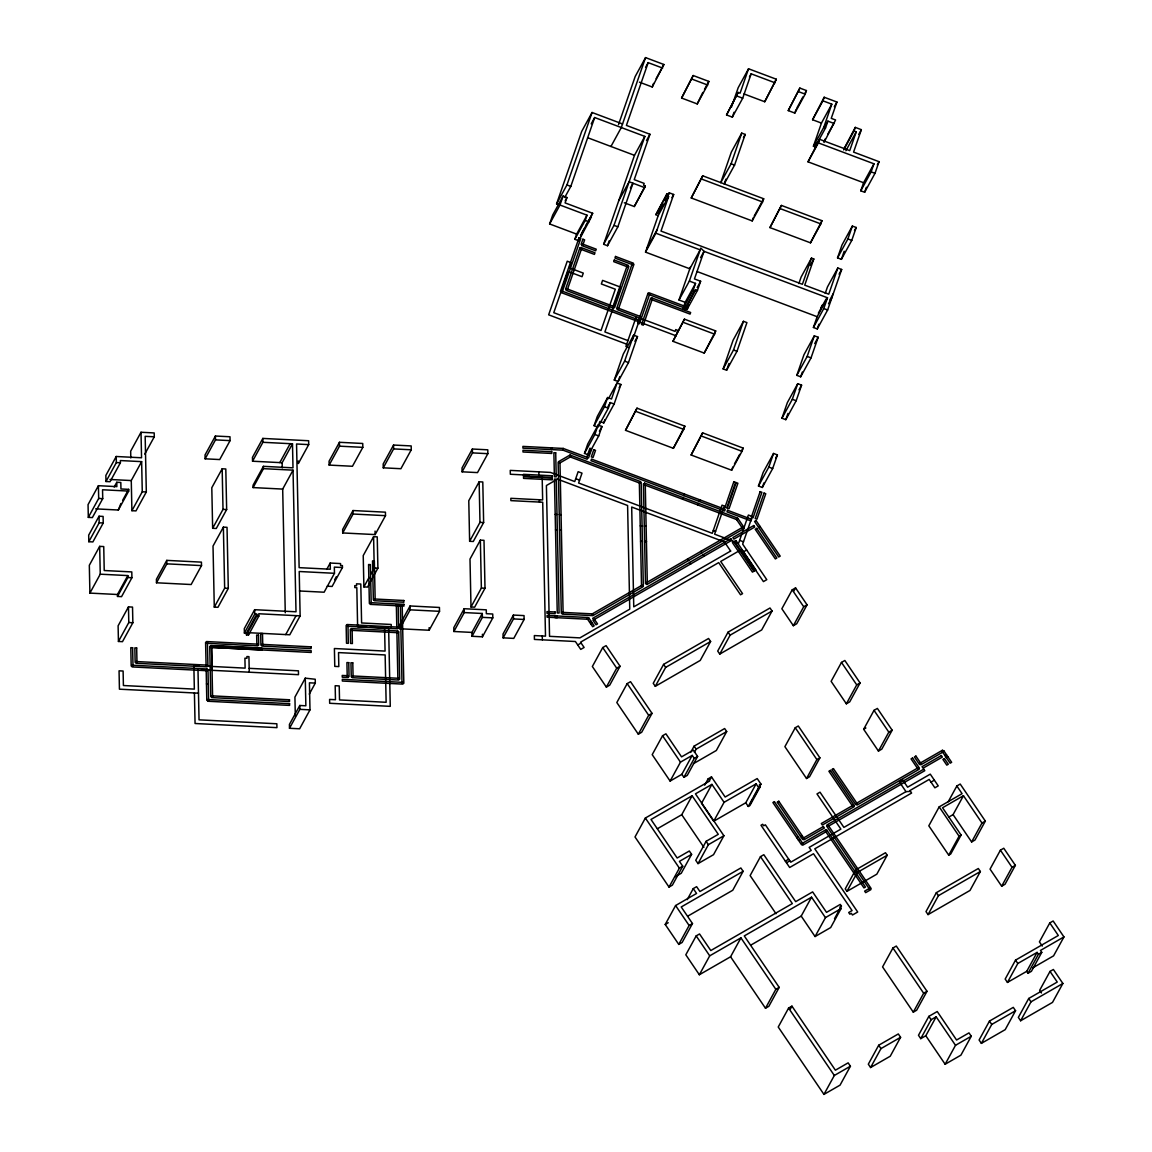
<?xml version="1.0" encoding="UTF-8"?>
<svg xmlns="http://www.w3.org/2000/svg" width="1152" height="1152" viewBox="0 0 1152 1152"><rect width="100%" height="100%" fill="white"/><g stroke="black" fill="none" stroke-linecap="round" stroke-linejoin="round"><path stroke-width="1.5" d="M549.619 223.949L559.987 205.027L587.002 215.194L576.634 234.115L549.619 223.949L552.73 214.992L563.098 196.056L566.957 197.51L565.085 202.896L592.675 213.278L580.493 235.57M559.166 204.84L556.589 203.875L581.702 131.414L592.07 112.493L622.555 123.955M559.987 205.027L563.098 196.056M556.589 203.875L566.942 184.939L592.07 112.493M564.768 197.438L570.802 186.394L594.677 117.533L644.846 136.397L614.002 225.36L603.648 244.282L607.507 245.736L617.861 226.814L632.981 183.226L630.389 187.963M578.693 240.768L574.834 239.314L576.634 234.115M574.834 239.314L585.202 220.392L587.002 215.194M618.509 124.632L635.184 76.522L645.552 57.6L663.883 64.498L652.277 87.005L639.418 82.166M581.069 235.786L581.904 233.395M645.552 57.6L621.302 127.541L610.949 146.477M579.557 239.198L591.437 216.864M662.63 68.083L648.173 62.64L626.414 125.41L649.944 134.266L634.219 179.64L644.155 183.384L643.536 185.17L645.264 185.832L644.645 187.618L634.291 206.539L624.283 202.781M652.277 87.005L653.515 83.419M603.648 244.282L634.478 155.333L644.846 136.397M607.507 245.736L609.25 240.71M634.291 206.539L645.264 185.832M681.595 98.05L693.202 75.528L708.84 81.418L707.587 85.003L697.234 103.925L681.595 98.05L693.202 75.528M655.891 214.675L666.259 195.754L668.578 196.618L658.21 215.554L655.891 214.675L666.878 193.954L668.621 194.616L669.24 192.816L673.675 194.486L660.989 231.077L802.411 284.285L811.483 258.106L813.802 258.97L804.73 285.163L828.749 294.192L837.821 268.013L841.68 269.467L827.64 309.989L817.272 328.925L813.413 327.47L817.142 316.714L827.51 297.778L704.03 251.323L700.79 248.069L689.357 281.074L678.989 299.995L685.166 302.328L695.52 283.392L689.357 281.074M645.523 252.13L655.891 233.208L700.171 249.869L689.803 268.79L645.523 252.13L658.21 215.554M697.234 103.925L702.792 92.448M666.259 195.754L666.878 193.954M655.891 233.208L668.578 196.618M584.482 453.398L587.75 443.981L598.118 425.059L601.978 426.499L598.709 435.917L588.341 454.853L584.482 453.398L594.85 434.462L598.118 425.059M614.131 404.021L610.272 402.566L608.314 408.211L597.946 427.133L594.086 425.678L597.298 416.448L607.651 397.526L611.51 398.981L617.04 383.011L620.899 384.466L614.131 404.021L603.763 422.942L599.904 421.488L598.435 425.722M586.814 457.214L589.925 448.243L591.667 448.906L588.557 457.862L563.4 448.502L562.853 450.115L587.102 459.245L587.664 457.632M594.086 425.678L604.454 406.757L607.651 397.526M614.275 380.059L623.29 354.053L633.643 335.131L637.502 336.586L628.488 362.592L618.134 381.514L614.275 380.059L624.629 361.138L633.643 335.131M636.221 316.757L625.896 346.522L628.474 347.486M603.763 422.942L604.901 419.688M618.134 381.514L619.819 376.632M632.592 339.797L638.827 321.782M639.072 321.883L639.634 320.27L561.6 290.909L561.038 292.522L676.08 335.808M640.325 318.298L640.886 316.685L617.818 308.002L617.256 309.614L675.086 331.373L675.72 329.587L677.635 330.307L677.088 331.92M691.243 197.971L702.72 175.81L763.69 198.763L762.566 201.989L752.198 220.91L691.243 197.971L702.72 175.81M775.08 82.814L751.162 73.814L742.709 98.208L732.341 117.13L726.552 114.955L738.158 92.448L740.088 93.168L748.541 68.774L776.333 79.229L764.726 101.75L743.99 93.946M731.419 107.222L738.187 87.71L748.541 68.774M726.552 114.955L738.158 92.448M732.341 117.13L734.04 112.262M625.522 430.315L637.013 408.168L684.85 426.168L683.741 429.394L673.373 448.315L625.522 430.315L637.013 408.168M678.989 299.995L690.422 267.005M741.73 133.114L731.362 152.05L720.734 182.707L731.102 163.786L741.73 133.114L745.2 134.424L734.573 165.096L724.205 184.018L725.89 179.179M685.166 302.328L682.675 309.499L693.043 290.578L695.52 283.392M672.955 341.323L684.432 319.162L715.694 330.926L714.571 334.152L704.203 353.074L672.955 341.323L684.432 319.162M700.574 257.63L704.03 251.323L694.454 278.942L700.632 281.261L697.45 290.405L695.52 289.685L684.605 310.219L685.166 308.606L687.096 309.341L688.68 304.762M764.726 101.75L776.333 79.229M704.203 353.074L715.694 330.926M788.256 110.606L799.862 88.085L806.429 90.562L805.176 94.147L794.822 113.069L788.256 110.606L799.862 88.085M673.373 448.315L684.85 426.168M752.198 220.91L753.322 217.685M794.822 113.069L796.061 109.483M691.128 454.997L702.605 432.85L743.126 448.085L742.003 451.325L731.65 470.246L691.128 454.997L702.605 432.85M769.954 227.592L781.43 205.43L821.952 220.68L820.829 223.906L810.475 242.827L769.954 227.592L781.43 205.43M723.139 368.928L733.09 340.229L743.458 321.307L746.928 322.603L736.978 351.302L726.624 370.224L723.139 368.928L733.507 349.992L743.458 321.307M812.578 119.75L822.931 100.829L831.802 104.17L821.448 123.091L812.578 119.75L824.17 97.243L836.914 102.024L831.254 118.354L835.589 119.981L823.982 142.502M726.624 370.224L728.957 363.47M682.618 499.234L683.179 497.621M683.87 495.648L590.962 460.685L591.509 459.072L725.227 509.386L724.666 510.998L683.87 495.648L684.432 494.035M822.931 100.829L824.17 97.243M808.013 161.827L818.381 142.906L873.95 163.814L863.582 182.736L808.013 161.827L819.619 139.32L849.715 150.638L856.253 131.803L854.035 130.982L843.667 149.904M834.35 123.566L827.885 121.133L825.523 127.958L815.155 146.88L813.427 146.232L821.448 123.091M815.155 146.88L816.581 142.79M818.381 142.906L819.619 139.32M813.427 146.232L823.781 127.296L831.802 104.17M698.04 505.051L698.602 503.438M699.293 501.451L699.854 499.838M824.4 141.307L825.235 138.902M731.65 470.246L732.758 467.021M810.475 242.827L821.952 220.68M844.085 148.709L855.274 127.382L861.35 129.672L853.574 152.093L879.048 161.683L875.002 173.333L864.648 192.254L860.789 190.8L863.582 182.736M798.854 283.579L801.13 277.027L811.483 258.106M854.035 130.982L855.274 127.382M758.462 486.014L763.186 472.378L773.539 453.456L777.398 454.91L772.675 468.533L762.322 487.469L758.462 486.014L768.816 467.078L773.539 453.456M781.949 418.219L787.363 402.61L797.731 383.688L801.59 385.142L796.176 400.738L785.808 419.674L781.949 418.219L792.317 399.298L797.731 383.688M796.81 375.35L803.966 354.73L814.32 335.808L818.179 337.262L811.037 357.883L800.669 376.805L796.81 375.35L807.178 356.429L814.32 335.808M825.235 293.371L827.467 286.934L837.821 268.013M837.533 257.875L842.011 244.973L852.365 226.051L856.224 227.491L851.76 240.408L841.392 259.33L837.533 257.875L847.901 238.954L852.365 226.051M813.413 327.47L823.781 308.549L827.51 297.778M860.789 190.8L871.142 171.878L873.95 163.814M762.322 487.469L763.891 482.918M785.808 419.674L787.982 413.424M800.669 376.805L802.325 372.053M817.272 328.925L818.899 324.216M841.392 259.33L844.186 251.266M864.648 192.254L866.376 187.258M116.77 482.285L116.856 486.634L98.41 485.698L88.056 504.619L88.315 517.378L92.376 517.579L102.73 498.658L102.542 489.773L128.693 491.083L128.65 489.355L120.946 488.966L120.816 482.486L116.77 482.285L114.178 487.008M141.019 432.259L141.552 457.776L116.222 456.494L105.869 475.416L105.984 481.507L110.045 481.709L120.398 462.773L120.355 460.555L141.638 461.635L142.272 491.774L131.904 510.696L135.965 510.912L146.318 491.976L145.166 436.334L154.282 436.795L154.195 432.936L141.019 432.259L130.666 451.195L130.81 457.992M105.984 481.507L116.352 462.571L116.222 456.494M88.315 517.378L98.683 498.442L98.41 485.698M99.043 516.226L88.69 535.147L88.819 541.714L92.88 541.93L103.234 522.994L103.104 516.427L99.043 516.226L99.187 522.792L88.819 541.714M144.778 454.147L154.282 436.795M131.904 510.696L131.27 480.557L141.638 461.635M120.888 503.539L118.325 510.019L95.674 508.867M122.602 500.386L128.65 489.355M118.325 510.019L128.693 491.083M117.461 594.504L117.504 596.434L121.55 596.65L131.918 577.714L131.789 571.925L104.227 570.528L103.738 546.566L99.677 546.365L89.323 565.286L89.899 593.107L117.461 594.504L127.814 575.582L100.253 574.186L89.899 593.107M117.504 596.434L127.858 577.512L127.814 575.582M215.41 436.032L205.042 454.954L205.128 458.813L219.715 459.562L230.069 440.626L229.997 436.766L215.41 436.032L215.482 439.891L205.128 458.813M128.477 606.874L118.109 625.81L118.44 641.462L122.486 641.664L132.854 622.742L132.523 607.09L128.477 606.874L128.794 622.526L118.44 641.462M166.781 560.376L156.413 579.298L156.485 582.782L191.146 584.525L201.514 565.603L201.427 562.133L166.781 560.376L166.853 563.846L156.485 582.782M222.163 468.792L211.795 487.728L212.645 528.293L216.288 528.48L226.656 509.558L225.806 468.979L222.163 468.792L223.013 509.371L212.645 528.293M298.296 460.958L298.354 463.536L308.707 444.614L308.635 440.741L262.829 438.422L252.461 457.358L252.547 461.218L282.139 462.715L292.493 443.794L262.901 442.296L252.547 461.218M223.373 527.141L213.019 546.077L214.286 607.118L217.944 607.306L228.298 588.384L227.03 527.328L223.373 527.141L224.654 588.197L214.286 607.118M292.493 443.794L292.997 467.842L263.405 466.344L253.051 485.266L253.094 487.584L282.686 489.082L293.04 470.16L263.462 468.662L253.094 487.584M279.806 462.6L290.16 443.664M339.437 442.296L329.069 461.232L329.155 465.091L352.454 466.272L362.822 447.35L362.736 443.477L339.437 442.296L339.509 446.17L329.155 465.091M293.04 470.16L296.006 611.784L254.664 609.696L244.296 628.618L244.397 633.067L246.413 633.168L256.781 614.232L254.75 614.131L244.397 633.067M326.765 569.347L330.206 563.04L340.546 563.573L340.589 565.502L342.418 565.589L342.446 567.518L334.339 567.115L334.469 573.293L299.218 571.507L300.139 615.859L258.797 613.757L258.84 616.075L248.486 635.011L246.456 634.91L256.81 615.974L256.781 614.232M353.002 510.538L342.648 529.459L342.72 532.944L375.149 534.586L385.502 515.664L385.43 512.179L353.002 510.538L353.074 514.022L342.72 532.944M285.725 634.579L296.078 615.643M393.552 445.046L383.184 463.968L383.27 467.827L400.896 468.72L411.264 449.798L411.178 445.925L393.552 445.046L393.624 448.906L383.27 467.827M300.139 615.859L289.771 634.781L250.214 632.779M334.469 573.293L324.115 592.214L299.434 590.976M334.642 579.787L336.37 576.634M342.446 567.518L332.093 586.454L327.226 586.195M591.221 123.84L594.677 117.533M373.594 536.674L363.226 555.595L363.888 586.901L367.531 587.088L377.899 568.152L377.237 536.861L373.594 536.674L374.242 567.979L370.786 574.286M565.229 200.664L566.957 197.51M309.269 694.152L315.302 683.107L315.23 679.248L305.28 678.168L294.926 697.09L295.315 716.083M645.581 67.363L648.173 62.64M363.888 586.901L369.072 577.44M305.28 678.168L305.856 705.787L299.779 705.485L289.426 724.406L289.498 728.28L299.635 728.784L309.989 709.862L309.427 682.819L315.302 683.107M289.498 728.28L299.866 709.344L299.779 705.485M656.107 78.696L663.883 64.498M582.221 232.416L584.05 229.046M585.677 226.109L587.405 222.955M589.133 219.802L592.675 213.278M472.378 449.021L462.024 467.957L462.096 471.816L477.504 472.594L487.858 453.672L487.786 449.813L472.378 449.021L472.464 452.894L462.096 471.816M646.488 140.573L649.944 134.266M618.754 200.707L629.122 181.771L644.645 187.618M410.069 605.966L399.701 624.902L399.787 628.762L429.163 630.245L439.531 611.323L439.445 607.464L410.069 605.966L410.141 609.84L399.787 628.762M479.146 481.795L468.778 500.717L469.627 541.296L473.27 541.483L483.638 522.547L482.789 481.982L479.146 481.795L479.981 522.374L469.627 541.296M704.52 89.294L708.84 81.418M667.512 195.97L669.24 192.816M658.253 213.538L663.437 204.077M665.165 200.923L666.893 197.77M480.355 540.144L470.002 559.066L470.995 606.989L474.638 607.176L485.006 588.24L483.998 540.331L480.355 540.144L481.363 588.053L470.995 606.989M671.947 197.64L673.675 194.486M646.776 248.544L657.13 229.622M749.434 76.968L751.162 73.814M471.931 632.419L472.018 636.278L482.443 636.811L492.811 617.875L492.725 614.016L486.346 613.685L486.259 609.826L464.17 608.717L453.816 627.638L453.888 631.498L471.931 632.419L482.285 613.483L464.256 612.576L453.888 631.498M743.472 137.578L745.2 134.424M472.018 636.278L482.371 617.357L482.285 613.483M634.91 341.309L637.502 336.586M608.414 398.779L617.04 383.011M607.68 407.29L610.272 402.566M619.171 387.619L620.899 384.466M599.386 431.237L601.978 426.499M513.403 615.067L503.035 633.989L503.122 637.848L513.763 638.395L524.117 619.459L524.045 615.6L513.403 615.067L513.475 618.926L503.122 637.848M686.03 307.037L695.52 289.685M697.176 287.568L700.632 281.261M796.925 107.914L802.973 96.869M804.701 93.715L806.429 90.562M687.096 309.341L697.45 290.405M754.186 216.101L763.69 198.763M834.322 106.762L836.914 102.024M825.293 125.87L827.885 121.133M827.827 134.179L832.997 124.718M845.885 150.739L856.253 131.803M858.758 134.41L861.35 129.672M810.346 265.277L813.802 258.97M602.726 647.568L592.358 666.504L606.355 687.11L609.71 685.181L620.064 666.259L606.082 645.638L602.726 647.568L616.709 668.189L606.355 687.11M877.32 164.837L879.048 161.683M854.51 230.645L856.224 227.491M734.486 463.867L739.67 454.392M741.398 451.238L743.126 448.085M820.829 307.901L822.557 304.747M839.088 274.19L841.68 269.467M818.381 313.128L826.157 298.93M829.872 299.894L833.328 293.587M828.533 303.754L831.989 297.446M627.178 683.611L616.824 702.533L638.323 734.213L641.678 732.283L652.032 713.362L630.533 681.682L627.178 683.611L648.677 715.291L638.323 734.213M814.723 343.57L818.179 337.262M798.998 389.866L801.59 385.142M775.67 458.064L777.398 454.91M663.595 664.387L653.242 683.309L655.286 686.318L700.243 660.427L710.611 641.506L708.566 638.482L663.595 664.387L665.654 667.397L655.286 686.318M683.914 777.326L687.269 775.382L697.622 756.461L693.302 750.096L681.552 756.864L665.914 733.81L662.558 735.739L652.205 754.661L670.118 781.07L681.854 774.302L692.222 755.381L694.267 758.39L683.914 777.326L681.854 774.302M728.064 632.146L717.71 651.067L719.755 654.091L761.688 629.928L772.056 611.006L770.011 607.997L728.064 632.146L730.109 635.17L719.755 654.091M754.042 796.723L760.954 784.109L757.195 778.565L725.155 797.026L711.504 776.909L708.149 778.838L709.632 781.027L645.365 818.035L635.011 836.957L669.024 887.083L672.379 885.139L682.733 866.218L679.435 861.365L691.603 854.352L689.328 850.997L677.16 858.01L650.995 819.461L692.107 795.773L718.272 834.336L706.104 841.334L695.75 860.27L698.026 863.611L713.534 854.683L723.902 835.747L695.462 793.843L711.907 784.382L724.075 802.31L713.707 821.232L701.539 803.304L711.907 784.382M670.118 781.07L680.472 762.149L692.222 755.381M690.653 752.443L694.109 746.136L724.651 728.539L726.696 731.563L716.328 750.485L693.432 763.675M694.426 752.299L696.154 749.146L726.696 731.563M792.216 589.838L781.862 608.76L793.354 625.694L796.709 623.75L807.062 604.829L795.571 587.894L792.216 589.838L803.707 606.758L793.354 625.694M793.858 591.048L795.571 587.894M657.389 828.734L681.739 814.709L692.107 795.773M704.693 785.16L708.149 778.838M709.776 780.062L711.504 776.909M669.024 887.083L679.378 868.147L682.733 866.218M691.603 854.352L681.25 873.274L675.158 876.787M698.026 863.611L708.379 844.69L723.902 835.747M743.126 871.301L681.221 906.97L692.482 923.558L682.128 942.48L678.773 944.41L665.222 924.466L675.59 905.544L696.557 893.462L693.259 888.61L696.614 886.666L699.912 891.533L740.851 867.96L743.126 871.301L732.773 890.237L687.888 916.085M687.226 899.64L693.259 888.61M745.762 802.786L756.115 783.85L758.621 787.536L748.253 806.472L745.762 802.786L713.707 821.232M750.586 803.03L752.314 799.877M760.954 784.109L759.269 785.074L760.306 786.571L749.938 805.507L748.253 806.472M795.269 727.733L784.901 746.654L806.53 778.507L809.539 776.765L819.907 757.843L798.293 725.99L795.269 727.733L816.883 759.586L806.53 778.507M678.773 944.41L689.126 925.488L692.482 923.558M841.478 662.414L831.125 681.336L846.36 703.8L849.715 701.87L860.083 682.949L844.834 660.485L841.478 662.414L856.728 684.878L846.36 703.8M834.509 918.706L841.406 906.091L840.269 904.421L826.517 912.341L812.635 891.893L795.686 901.656L763.834 854.712L760.478 856.642L792.331 903.586L710.798 950.544L699.538 933.955L696.182 935.885L685.814 954.806L699.35 974.75L730.57 956.779L740.923 937.858L775.843 989.323L765.49 1008.245L730.57 956.779M760.478 856.642L750.125 875.578L776.002 913.709M699.35 974.75L709.718 955.829L740.923 937.858M863.654 729.274L874.022 710.352L877.378 708.422L892.166 730.21L881.798 749.131L878.443 751.075L863.654 729.274L865.886 727.992M878.443 751.075L888.811 732.139L892.166 730.21M801.202 916.099L811.555 897.178L825.437 917.626L815.069 936.547L801.202 916.099L750.744 945.158M811.555 897.178L744.278 935.928L779.198 987.379L768.845 1006.315L765.49 1008.245M855.605 869.933L845.251 888.854L846.95 891.374L876.816 874.181L887.184 855.245L885.47 852.739L855.605 869.933L857.318 872.453L846.95 891.374M841.406 906.091L839.894 906.955L841.032 908.64L830.678 927.562L815.069 936.547M788.587 1008.086L778.234 1027.022L823.954 1094.4L840.067 1085.126L850.421 1066.205L848.146 1062.85L835.402 1070.194L791.942 1006.157L788.587 1008.086L834.322 1075.478L823.954 1094.4M790.214 1009.31L791.942 1006.157M971.626 841.954L974.981 840.024L985.334 821.088L960.206 784.051L956.851 785.981L962.078 793.685L939.182 806.875L928.814 825.811L948.73 855.144L950.731 853.978L961.099 835.056L942.552 807.739L963.446 795.701L981.979 823.032L971.626 841.954L953.078 814.622L963.446 795.701M948.211 801.749L956.851 785.981M892.944 947.981L882.576 966.917L913.291 1012.162L916.646 1010.232L927.014 991.31L896.299 946.051L892.944 947.981L923.659 993.24L913.291 1012.162M948.73 855.144L959.083 836.222L961.099 835.056M936.374 892.656L926.006 911.592L928.051 914.602L969.998 890.453L980.366 871.517L978.322 868.507L936.374 892.656L938.419 895.68L928.051 914.602M878.688 1045.253L868.32 1064.189L870.595 1067.53L890.237 1056.226L900.59 1037.304L898.315 1033.949L878.688 1045.253L880.963 1048.608L870.595 1067.53M1000.411 850.176L990.058 869.112L1001.664 886.205L1005.019 884.275L1015.373 865.339L1003.766 848.246L1000.411 850.176L1012.018 867.283L1001.664 886.205M945.144 1064.246L960.912 1055.16L971.266 1036.238L968.99 1032.883L956.578 1040.026L937.238 1011.528L928.858 1016.366L918.49 1035.288L920.765 1038.643L925.805 1035.749L936.158 1016.813L955.498 1045.31L945.144 1064.246L925.805 1035.749M920.765 1038.643L931.133 1019.722L936.158 1016.813M1033.042 967.68L1053.59 955.843L1063.944 936.922L1053.144 920.995L1049.789 922.925L1058.314 935.496L1015.531 960.134L1005.178 979.07L1007.453 982.426L1026.749 971.309L1037.102 952.387L1038.413 954.302L1028.059 973.238L1026.749 971.309M1007.453 982.426L1017.806 963.49L1037.102 952.387M989.467 1021.09L979.099 1040.011L981.374 1043.366L1005.206 1029.643L1015.56 1010.722L1013.285 1007.366L989.467 1021.09L991.742 1024.445L981.374 1043.366M1049.789 922.925L1039.421 941.861L1042.272 946.051M1063.944 936.922L1040.458 950.443L1041.768 952.373L1031.414 971.309L1028.059 973.238M1050.019 971.41L1057.248 982.051L1028.722 998.482L1018.354 1017.403L1020.629 1020.758L1052.51 1002.398L1062.878 983.477L1053.374 969.48L1050.019 971.41L1039.651 990.331L1041.466 992.995M1020.629 1020.758L1030.997 1001.837L1062.878 983.477M589.651 622.282L591.163 621.403M758.563 527.314L760.061 526.45M590.904 624.125L592.402 623.246M758.664 527.486L760.176 526.622M577.742 644.962L581.098 643.032M743.299 551.938L746.654 550.008M616.709 668.189L620.064 666.259M665.654 667.397L710.611 641.506M730.109 635.17L772.056 611.006M803.707 606.758L807.062 604.829M648.677 715.291L652.032 713.362M694.267 758.39L697.622 756.461M856.728 684.878L860.083 682.949M724.075 802.31L756.115 783.85M758.621 787.536L760.306 786.571M816.883 759.586L819.907 757.843M777.514 802.469L779.026 801.605M796.795 837.763L798.307 836.885M800.611 836.496L802.123 835.632M798.394 840.11L799.891 839.232M945.014 755.654L946.526 754.776M946.267 757.498L947.779 756.619M665.222 924.466L668.232 922.738M785.347 861.12L788.702 859.176M905.976 791.64L843.898 827.395L820.008 792.187L816.984 793.93L840.874 829.123L809.165 847.397L811.224 850.406L790.747 862.2L765.374 824.818L763.704 825.782L762.682 824.27L760.997 825.235L789.667 867.485L813.499 853.762L852.062 910.584L848.707 912.514L849.845 914.198L851.342 913.32L852.48 915.005L857.693 912.01L814.795 848.808L911.606 793.051L909.893 790.546L929.189 779.429L934.877 787.81L938.232 785.88L930.269 774.144L907.618 787.19L902.506 779.645L899.15 781.574L905.976 791.64L910.469 791.381M786.485 862.79L789.84 860.861M931.018 782.107L934.373 780.178M948.6 817.2L953.078 814.622M857.318 872.453L887.184 855.245M981.979 823.032L985.334 821.088M825.437 917.626L841.032 908.64M775.843 989.323L779.198 987.379M938.419 895.68L980.366 871.517M1012.018 867.283L1015.373 865.339M923.659 993.24L927.014 991.31M1038.413 954.302L1041.768 952.373M834.322 1075.478L850.421 1066.205M880.963 1048.608L900.59 1037.304M955.498 1045.31L971.266 1036.238M991.742 1024.445L1015.56 1010.722M215.482 439.891L230.069 440.626M308.707 444.614L296.554 443.995L299.131 567.648L330.336 569.232L330.206 563.04M339.509 446.17L362.822 447.35M393.624 448.906L411.264 449.798M472.464 452.894L487.858 453.672M528.955 475.2L510.336 474.25L510.25 470.39L550.483 472.421L574.733 481.55L578.146 471.686L582.005 473.141L578.592 483.005L712.296 533.318L722.045 505.152L724.363 506.03L714.6 534.182L738.619 543.226L748.382 515.059L752.242 516.514L742.666 544.133L766.786 579.672L763.43 581.602L741.586 549.418L720.706 561.456L742.55 593.64L740.534 594.792L718.69 562.608L580.522 642.182L584.107 647.467L580.752 649.397L575.395 641.506L534.427 639.432L534.355 635.573L545.501 636.134L542.707 502.243L510.883 500.63L510.84 498.312L542.65 499.925L542.146 475.862L539.107 475.718M116.352 462.571L120.398 462.773M110.002 479.477L131.27 480.557M142.272 491.774L146.318 491.976M555.178 514.368L557.006 514.469M559.238 514.57L561.067 514.67M98.683 498.442L102.73 498.658M644.299 526.09L646.114 526.176L647.323 583.79L645.494 583.704L643.421 483.883L645.25 483.97L646.114 526.176M353.074 514.022L385.502 515.664M223.013 509.371L226.656 509.558M479.981 522.374L483.638 522.547M555.494 529.834L557.323 529.92L559.066 613.066L557.251 612.965L554.443 479.074L556.272 479.174L557.323 529.92M559.555 530.035L561.384 530.136M640.57 541.339L642.398 541.426L643.334 586.094L641.506 586.008L639.331 482.342L641.16 482.429L642.398 541.426M99.187 522.792L103.234 522.994M374.242 567.979L377.899 568.152M166.853 563.846L201.514 565.603M481.363 588.053L485.006 588.24M127.858 577.512L131.918 577.714M224.654 588.197L228.298 588.384M410.141 609.84L439.531 611.323M482.371 617.357L492.811 617.875M513.475 618.926L524.117 619.459M256.81 615.974L258.84 616.075M366.61 627.091L357.624 626.63L356.818 587.693L354.787 587.592L354.744 585.662L356.573 585.763L356.53 583.819L360.792 584.035L361.598 622.973L391.19 624.47L391.248 627.048M370.21 627.264L388.642 628.2L390.269 706.349L329.674 703.282L329.587 699.422L335.462 699.725L335.174 685.714L339.221 685.915L339.523 699.926L386.136 702.288L385.142 654.941L338.53 652.594L338.818 666.59L334.771 666.389L334.397 648.518L385.07 651.082L384.581 627.998M128.794 622.526L132.854 622.742M210.614 645.61L261.893 648.202L261.936 649.944L210.658 647.352L210.614 645.61L311.155 650.707L311.184 652.45L210.658 647.352M211.55 646.531L209.722 646.43L210.773 696.672L212.602 696.773L211.55 646.531L212.04 670.118L210.211 670.032M199.152 665.798L193.853 665.539L194.342 689.112L123.408 685.526L123.106 671.026L119.059 670.824L119.434 689.184L198.475 693.173M206.222 666.158L245.117 668.131L244.915 658.181L246.946 658.282L246.902 656.539L248.933 656.64L249.25 672.192M249.178 668.333L298.426 670.824L298.498 674.683L201.514 669.787M299.866 709.344L309.989 709.862M640.253 525.874L642.082 525.974M206.453 683.914L208.282 684.014L208.627 700.43L206.798 700.344L206.179 669.816L207.994 669.902L208.282 684.014M798.624 91.685L805.176 94.147M823.781 127.296L825.523 127.958M691.963 79.114L707.587 85.003M736.92 96.034L742.709 98.208M871.142 171.878L875.002 173.333M731.102 163.786L734.573 165.096M701.597 179.05L762.566 201.989M780.322 208.67L820.829 223.906M587.65 137.707L634.478 155.333M847.901 238.954L851.76 240.408M566.942 184.939L570.802 186.394M614.002 225.36L617.861 226.814M823.781 308.549L827.64 309.989M585.202 220.392L589.046 221.846M697.003 271.498L817.142 316.714M693.043 290.578L694.973 291.298M688.018 307.454L649.152 292.824L648.59 294.437L687.456 309.067M807.178 356.429L811.037 357.883M683.309 322.387L714.571 334.152M733.507 349.992L736.978 351.302M792.317 399.298L796.176 400.738M627.941 340.603L604.886 331.934L620.438 287.093L602.582 280.382L601.344 283.968L615.326 289.224L601.027 330.48L553.766 312.696L568.066 271.44L582.048 276.71L583.286 273.11L569.304 267.854L571.104 262.656L567.245 261.202L548.654 314.827L626.702 344.189M624.629 361.138L628.488 362.592M635.89 411.394L683.741 429.394M701.482 436.075L742.003 451.325M768.816 467.078L772.675 468.533M604.454 406.757L608.314 408.211M594.85 434.462L598.709 435.917M575.726 478.685L579.586 480.139M713.29 530.438L715.594 531.317M739.613 540.346L743.472 541.8M874.022 710.352L888.811 732.139M939.182 806.875L959.083 836.222M1015.531 960.134L1017.806 963.49M1028.722 998.482L1030.997 1001.837M700.949 551.29L701.971 552.802M703.224 554.645L704.246 556.157M687.528 559.022L688.55 560.534M689.803 562.378L690.826 563.89M928.858 1016.366L931.133 1019.722M694.109 746.136L696.154 749.146M662.558 735.739L680.472 762.149M706.104 841.334L708.379 844.69M681.739 814.709L703.886 847.325M645.365 818.035L679.378 868.147M675.59 905.544L689.126 925.488M696.182 935.885L709.718 955.829M557.194 615.946L557.237 617.688L547.099 617.184L547.056 615.456L588.038 617.515L588.082 619.258L555.005 617.602L554.976 615.859M538.834 471.845L538.906 475.704M539.41 499.752L539.467 502.07M542.261 635.976L542.333 639.835M482.4 634.234L482.443 636.811M464.17 608.717L464.256 612.576M429.12 627.667L429.163 630.245M375.062 531.101L375.149 534.586M282.139 462.715L282.24 467.87M282.686 489.082L285.264 612.778M262.829 438.422L262.901 442.296M263.405 466.344L263.462 468.662M254.664 609.696L254.75 614.131M248.429 632.693L248.486 635.011M246.413 633.168L246.456 634.91M197.986 669.6L199.037 719.842L276.854 723.773L276.941 727.646L195.062 723.499L194.414 692.971M99.677 546.365L100.253 574.186M582.883 239.213L581.098 244.411L582.84 245.059L584.626 239.861L582.883 239.213M579.038 237.758L560.448 291.384L562.19 292.046L580.781 238.421L579.038 237.758M579.845 247.997L565.56 289.238L567.288 289.901L581.587 248.645L579.845 247.997M566.698 288.763L566.15 290.376L613.411 308.174L613.973 306.562L566.698 288.763M580.997 247.522L580.435 249.134L594.418 254.39L594.979 252.778L580.997 247.522M582.25 243.922L581.688 245.549L595.67 250.805L596.232 249.192L582.25 243.922M614.275 260.035L613.714 261.648L627.696 266.933L628.258 265.32L614.275 260.035M615.528 256.45L614.966 258.062L632.808 264.787L633.37 263.174L615.528 256.45M627.12 265.795L612.821 307.037L614.563 307.685L628.848 266.443L627.12 265.795M632.218 263.65L616.666 308.477L618.408 309.139L633.946 264.298L632.218 263.65M570.427 455.198L569.866 456.811L639.965 483.192L640.526 481.579L570.427 455.198M593.784 449.712L591.307 456.869L593.035 457.531L595.526 450.36L593.784 449.712M648 293.299L637.69 323.078L639.418 323.726L649.742 293.962L648 293.299M650.606 298.354L641.549 324.533L643.277 325.181L652.349 299.002L650.606 298.354M651.758 297.878L651.197 299.491L690.091 314.107L690.638 312.494L651.758 297.878M644.616 483.12L644.054 484.733L736.834 519.638L737.395 518.026L644.616 483.12M733.838 481.709L725.011 507.182L726.754 507.83L735.581 482.371L733.838 481.709M736.157 482.573L727.33 508.046L729.058 508.694L737.899 483.235L736.157 482.573M727.531 510.264L726.97 511.877L751.003 520.92L751.565 519.307L727.531 510.264M760.162 491.616L751.349 517.104L753.077 517.752L761.904 492.278L760.162 491.616M764.035 493.085L755.194 518.544L756.936 519.192L765.763 493.733L764.035 493.085M569.635 455.256L558.547 461.65L559.57 463.147L570.658 456.768L569.635 455.256M557.496 479.131L546.408 485.525L549.547 636.336L579.917 637.877L629.755 609.163L627.595 505.498L557.496 479.131M737.87 518.386L736.358 519.264L742.55 528.379L744.062 527.515L737.87 518.386M641.909 585.302L592.056 614.002L593.093 615.514L642.931 586.8L641.909 585.302M742.795 527.198L645.898 582.998L646.92 584.51L743.818 528.696L742.795 527.198M756.086 520.589L754.574 521.453L778.694 556.992L780.206 556.114L756.086 520.589M588.816 617.947L587.304 618.826L592.661 626.717L594.173 625.853L588.816 617.947M730.843 538.733L592.675 618.322L593.698 619.819L731.866 540.245L730.843 538.733M753.739 525.542L732.845 537.581L733.867 539.093L754.762 527.054L753.739 525.542M594.518 619.474L593.006 620.338L596.016 624.787L597.528 623.909L594.518 619.474M756.706 528.379L755.208 529.258L775.339 558.922L776.851 558.058L756.706 528.379M733.925 541.742L732.413 542.606L752.429 572.112L753.941 571.248L733.925 541.742M735.941 540.576L734.429 541.454L754.445 570.946L755.957 570.082L735.941 540.576M730.642 551.059L633.758 606.859L631.685 507.038L724.45 541.944L730.642 551.059M774.418 801.691L772.906 802.555L801.576 844.805L803.088 843.926L774.418 801.691M830.405 770.371L828.893 771.25L852.782 806.443L854.294 805.579L830.405 770.371M833.429 768.629L831.917 769.507L855.806 804.701L857.318 803.837L833.429 768.629M778.795 801.259L777.283 802.138L802.656 839.52L804.168 838.642L778.795 801.259M912.557 758.03L911.059 758.894L917.885 768.946L919.382 768.082L912.557 758.03M915.912 756.086L914.414 756.965L919.526 764.51L921.038 763.632L915.912 756.086M942.422 750.269L919.771 763.315L920.794 764.827L943.445 751.781L942.422 750.269M943.69 750.586L942.178 751.464L950.141 763.2L951.653 762.322L943.69 750.586M853.027 805.262L821.318 823.522L822.341 825.034L854.05 806.76L853.027 805.262M918.115 767.765L856.051 803.52L857.074 805.032L919.152 769.277L918.115 767.765M941.342 755.554L922.046 766.67L923.069 768.182L942.365 757.066L941.342 755.554M823.363 826.531L802.901 838.325L803.923 839.837L824.386 828.043L823.363 826.531M923.746 769.176L826.949 824.933L827.971 826.445L924.782 770.688L923.746 769.176M828.216 825.264L826.704 826.128L869.587 889.315L871.099 888.451L828.216 825.264M944.424 758.563L942.912 759.427L946.786 765.13L948.298 764.251L944.424 758.563M825.638 829.886L801.821 843.61L802.843 845.122L826.661 831.398L825.638 829.886M826.906 830.203L825.394 831.082L863.957 887.904L865.469 887.026L826.906 830.203M869.832 888.134L864.634 891.13L865.656 892.642L870.854 889.646L869.832 888.134M563.112 448.445L551.462 447.854L551.491 449.582L563.141 450.173L563.112 448.445M551.75 451.714L522.979 450.274L523.008 452.002L551.794 453.456L551.75 451.714M555.71 452.794L553.882 452.707L554.386 476.755L556.214 476.856L555.71 452.794M559.973 462.442L558.144 462.355L561.298 613.181L563.112 613.282L559.973 462.442M552.298 478.094L523.526 476.654L523.555 478.382L552.326 479.837L552.298 478.094M646.459 541.627L644.63 541.541L646.459 541.627M374.342 560.966L372.528 560.88L373.349 599.803L375.163 599.89L374.342 560.966M403.906 604.339L370.267 602.64L370.296 604.382L403.934 606.082L403.906 604.339M555.091 611.986L546.984 611.582L547.013 613.325L555.134 613.728L555.091 611.986M592.56 613.886L562.19 612.36L562.219 614.102L592.589 615.629L592.56 613.886M402.192 605.131L400.363 605.03L402.005 683.194L403.834 683.294L402.192 605.131M397.714 627.106L347.04 624.528L347.069 626.27L397.742 628.834L397.714 627.106M347.962 625.45L346.147 625.363L346.507 643.234L348.336 643.32L347.962 625.45M397.786 630.95L351.173 628.603L351.216 630.346L397.814 632.693L397.786 630.95M262.498 633.571L260.669 633.485L260.928 645.178L262.757 645.264L262.498 633.571M258.48 635.112L256.651 635.026L256.867 644.976L258.696 645.062L258.48 635.112M311.069 646.834L261.821 644.357L261.864 646.085L311.098 648.576L311.069 646.834M257.76 644.155L206.482 641.549L206.525 643.291L257.803 645.883L257.76 644.155M207.418 642.47L205.589 642.384L206.093 665.942L207.922 666.029L207.418 642.47M132.624 647.755L130.795 647.669L131.184 666.029L133.013 666.115L132.624 647.755M352.786 662.846L350.957 662.746L351.259 676.771L353.088 676.872L352.786 662.846M206.986 665.122L136.037 661.536L136.08 663.278L207.014 666.864L206.986 665.122M348.106 675.734L342.216 675.446L342.259 677.189L348.149 677.477L348.106 675.734M398.765 678.298L352.152 675.95L352.195 677.693L398.794 680.04L398.765 678.298M207.072 668.995L132.091 665.194L132.12 666.936L207.101 670.723L207.072 668.995M289.483 699.782L211.666 695.851L211.709 697.594L289.512 701.525L289.483 699.782M289.57 703.656L207.691 699.523L207.734 701.251L289.598 705.398L289.57 703.656M551.664 447.869L522.893 446.4L522.936 448.142L551.693 449.611L551.664 447.869M552.254 475.79L523.483 474.322L523.512 476.064L552.283 477.533L552.254 475.79M370.382 564.624L368.568 564.523L369.374 603.461L371.189 603.562L370.382 564.624M403.834 600.494L374.242 598.982L374.27 600.71L403.862 602.237L403.834 600.494M398.16 604.93L396.346 604.843L396.821 627.926L398.635 628.013L398.16 604.93M352.109 629.525L350.28 629.424L350.568 643.435L352.397 643.536L352.109 629.525M398.707 631.872L396.893 631.771L397.872 679.118L399.686 679.219L398.707 631.872M136.685 647.957L134.856 647.87L135.144 662.371L136.973 662.458L136.685 647.957M348.754 662.645L346.925 662.558L347.213 676.57L349.042 676.656L348.754 662.645M402.898 682.373L342.317 679.291L342.346 681.034L402.941 684.115L402.898 682.373"/></g></svg>
